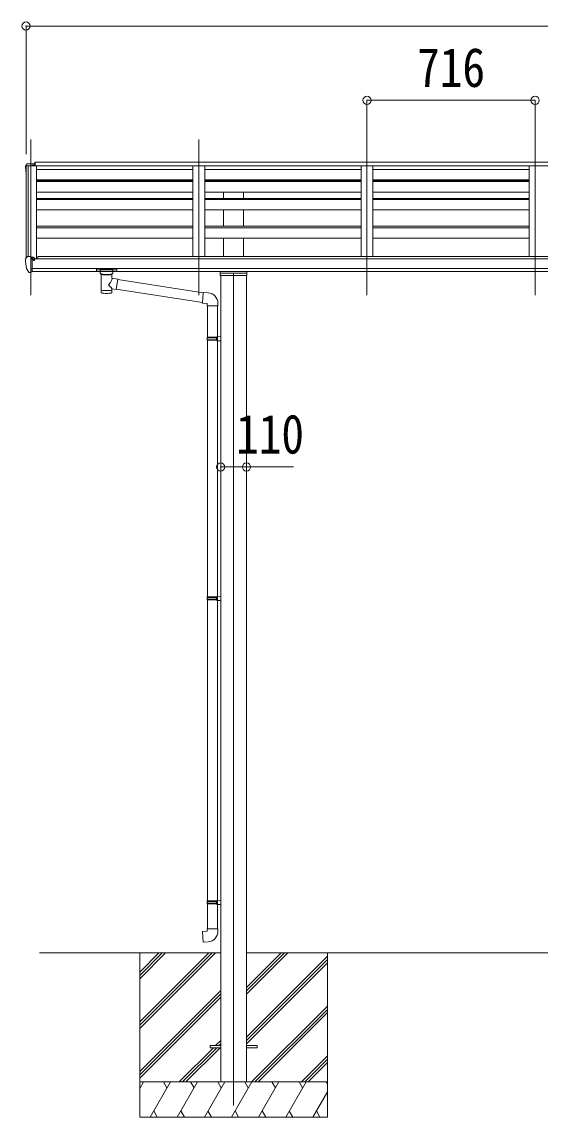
# Model space of a CAD drawing. Units: millimetres at full size, sheet at 1:35. Extents: x -9783 to 9892, y -6828 to 6752.
# Drawn here: x 756 to 2963, y -3878 to 788 of the extents above; entities that cross this region are included whole.
import ezdxf
from ezdxf.enums import TextEntityAlignment as Align

# ---------------------------------------------------------------- set-up
doc = ezdxf.new("R2010")
doc.units = ezdxf.units.MM
doc.header["$LTSCALE"] = 35
doc.header["$PDMODE"] = 32
doc.header["$PDSIZE"] = 35
for name, color, linetype, lineweight in [('0-0_0', 7, 'Continuous', 9), ('0-1_本体', 4, 'Continuous', 9), ('0-2_部品', 7, 'Continuous', 9), ('0-8_PARTS2', 2, 'Continuous', 9), ('0-A_寸法', 6, 'Continuous', 9)]:
    doc.layers.add(name, color=color, linetype=linetype, lineweight=lineweight)
doc.styles.add('ＭＳ ゴシック', font='')
doc.styles.get('ＭＳ ゴシック').set_extended_font_data('MS Gothic')

msp = doc.modelspace()

# ---------------------------------------------------------------- linework, layer by layer
at = {"layer": '0-0_0'}
for p, q in [((831.63, -3178.2), (1602.63, -3178.2)), ((1257.63, -3178.2), (1257.63, -3878.2)), ((1257.63, -3472.37), (1551.81, -3178.2)), ((1257.63, -3486.52), (1565.95, -3178.2)), ((1257.63, -3500.66), (1580.09, -3178.2)), ((1257.63, -3288.53), (1367.96, -3178.2)), ((1257.63, -3274.38), (1353.82, -3178.2)), ((1257.63, -3260.24), (1339.67, -3178.2)), ((1712.63, -3354.03), (1888.46, -3178.2)), ((1712.63, -3339.88), (1874.32, -3178.2)), ((1712.63, -3325.74), (1860.17, -3178.2)), ((1712.63, -3178.2), (3602.63, -3178.2)), ((1712.63, -3537.87), (2057.63, -3192.88)), ((1712.63, -3552.01), (2057.63, -3207.02)), ((2057.63, -3178.2), (2057.63, -3878.2)), ((1712.63, -3566.16), (2057.63, -3221.16)), ((1257.63, -3684.5), (1602.63, -3339.51)), ((1257.63, -3698.65), (1602.63, -3353.65)), ((1257.63, -3712.79), (1602.63, -3367.79)), ((1734.44, -3728.2), (2057.63, -3405.01)), ((1748.58, -3728.2), (2057.63, -3419.15)), ((1762.72, -3728.2), (2057.63, -3433.29)), ((1426.07, -3728.2), (1571.57, -3582.7)), ((1440.21, -3728.2), (1585.71, -3582.7)), ((1454.35, -3728.2), (1599.85, -3582.7)), ((1580.57, -3573.7), (1602.63, -3551.64)), ((1594.71, -3573.7), (1602.63, -3565.78)), ((1946.57, -3728.2), (2057.63, -3617.14)), ((1960.71, -3728.2), (2057.63, -3631.28)), ((1974.85, -3728.2), (2057.63, -3645.42)), ((2057.63, -3728.2), (1257.63, -3728.2)), ((1257.63, -3755.7), (1273.51, -3728.2)), ((1302.37, -3878.2), (1388.98, -3728.2)), ((1373.98, -3754.18), (1358.98, -3728.2)), ((1417.84, -3878.2), (1504.45, -3728.2)), ((1489.45, -3754.18), (1474.44, -3728.2)), ((1533.31, -3878.2), (1619.92, -3728.2)), ((1604.92, -3754.18), (1589.92, -3728.2)), ((1648.78, -3878.2), (1735.39, -3728.2)), ((1720.39, -3754.18), (1705.39, -3728.19)), ((1764.25, -3878.2), (1850.86, -3728.2)), ((1835.86, -3754.18), (1820.86, -3728.2)), ((1879.72, -3878.2), (1966.33, -3728.2)), ((1936.33, -3728.2), (1951.33, -3754.18)), ((2051.8, -3728.2), (2057.63, -3738.3)), ((1995.19, -3878.2), (2057.63, -3770.06)), ((1317.37, -3852.22), (1332.37, -3878.2)), ((1432.84, -3852.22), (1447.84, -3878.2)), ((1548.31, -3852.22), (1563.31, -3878.2)), ((1663.78, -3852.22), (1678.78, -3878.2)), ((1779.25, -3852.22), (1794.25, -3878.2)), ((1894.72, -3852.22), (1909.72, -3878.2)), ((2010.19, -3852.22), (2025.19, -3878.2)), ((1257.63, -3878.2), (2057.63, -3878.2))]:
    msp.add_line(p, q, dxfattribs=at)
at = {"layer": '0-1_本体'}
for p, q in [((773.64, 173.69), (773.63, -218.58)), ((774.58, 174.58), (782.41, 174.99)), ((782.63, 174.91), (782.63, -212.04)), ((782.71, 174.8), (783.33, 173.18)), ((6504.63, 175), (813.13, 175)), ((818.63, 175), (818.63, -221.86)), ((818.63, 158.47), (1484.63, 158.46)), ((1484.63, -212.37), (1484.63, 175)), ((1484.63, 175), (1534.63, 175)), ((1534.63, -212.37), (1534.63, 175)), ((1534.63, 158.46), (2200.63, 158.46)), ((2200.63, -212.37), (2200.63, 175)), ((2200.63, 175), (2250.63, 175)), ((2250.63, -212.37), (2250.63, 175)), ((2250.63, 158.46), (2916.63, 158.46)), ((2916.63, -212.37), (2916.63, 175)), ((2916.63, 175), (2966.63, 175)), ((818.63, 114.93), (1484.63, 114.93)), ((1484.63, 112.56), (818.63, 112.56)), ((1484.63, 110.04), (818.63, 110.04)), ((1484.63, 107.47), (818.63, 107.47)), ((1534.63, 114.93), (2200.63, 114.93)), ((1534.63, 112.56), (2200.63, 112.56)), ((2200.63, 110.04), (1534.63, 110.04)), ((2200.63, 107.47), (1534.63, 107.47)), ((1615.13, 110.04), (1615.13, 112.56)), ((1700.13, 110.04), (1700.13, 112.56)), ((2250.63, 114.93), (2916.63, 114.93)), ((2250.63, 112.56), (2916.63, 112.56)), ((2916.63, 110.04), (2250.63, 110.04)), ((2916.63, 107.47), (2250.63, 107.47)), ((1484.63, 62.73), (818.63, 62.73)), ((2200.63, 62.73), (1534.63, 62.73)), ((1615.13, 35.63), (1615.13, 62.73)), ((1700.13, 35.63), (1700.13, 62.73)), ((2916.63, 62.73), (2250.63, 62.73)), ((1484.63, 35.63), (818.63, 35.63)), ((1484.63, 30.76), (818.63, 30.76)), ((2200.63, 35.63), (1534.63, 35.63)), ((2200.63, 30.76), (1534.63, 30.76)), ((2916.63, 35.63), (2250.63, 35.63)), ((2916.63, 30.76), (2250.63, 30.76)), ((1484.63, -13.47), (818.63, -13.47)), ((2200.63, -13.47), (1534.63, -13.47)), ((1615.13, -82.86), (1615.13, -13.47)), ((1700.13, -82.86), (1700.13, -13.47)), ((2916.63, -13.47), (2250.63, -13.47)), ((1484.63, -82.86), (818.63, -82.86)), ((1484.63, -89.76), (818.63, -89.76)), ((2200.63, -82.86), (1534.63, -82.86)), ((2200.63, -89.76), (1534.63, -89.76)), ((2916.63, -82.86), (2250.63, -82.86)), ((2916.63, -89.76), (2250.63, -89.76)), ((1484.63, -133.31), (818.63, -133.31)), ((2200.63, -133.31), (1534.63, -133.31)), ((1615.13, -212.37), (1615.13, -133.31)), ((1700.13, -212.37), (1700.13, -133.31)), ((2916.63, -133.31), (2250.63, -133.31)), ((6515.13, -221.86), (800.13, -221.86)), ((6491.63, -212.37), (823.63, -212.37)), ((823.63, -212.37), (823.63, -221.86)), ((800.13, -263.38), (6515.13, -263.38)), ((1602.63, -275.23), (800.13, -275.23)), ((6515.13, -275.23), (1602.63, -275.23)), ((1602.63, -292.17), (1602.63, -3728.2)), ((1712.63, -292.17), (1712.63, -3728.2))]:
    msp.add_line(p, q, dxfattribs=at)
for points in [[(6504.63, 189.45), (813.13, 189.45), (813.13, 175)], [(783.33, -212.04), (783.33, 175), (818.63, 175)]]:
    msp.add_lwpolyline(points, dxfattribs=at)
msp.add_circle((807.6, -226.53), 3, dxfattribs=at)
for centre, radius, start, end in [((774.63, 173.58), 1, 93, 173.76966), ((782.43, 174.69), 0.301, 21.06327, 92.86679)]:
    msp.add_arc(centre, radius, start, end, dxfattribs=at)
at = {"layer": '0-2_部品', "color": 4}
for p, q in [((810.63, 189.45), (810.63, 175)), ((810.63, 189.45), (813.13, 189.45)), ((811.63, 189.45), (811.63, 175)), ((771.63, 173.71), (771.63, 173.08)), ((778.54, 182.51), (774.47, 176.71)), ((781.63, 183.08), (779.3, 182.94)), ((781.63, 183.08), (800.13, 183.08)), ((793.63, 175), (793.63, 183.08)), ((800.13, 183.08), (810.13, 182.99)), ((800.13, 175), (800.13, 177.9)), ((810.13, 177.9), (800.13, 177.9)), ((810.13, 177.9), (810.13, 182.99)), ((771.63, -221.41), (771.63, -222.04)), ((778.54, -212.6), (774.47, -218.41)), ((793.63, -280.54), (793.63, -212.04)), ((795.13, -212.95), (793.63, -212.95)), ((800.13, -221.77), (793.63, -221.37)), ((795.13, -212.95), (795.13, -219.12)), ((804.8, -214.45), (795.13, -213.73)), ((795.13, -216.72), (809.13, -216.78)), ((804.6, -226.95), (805.13, -226.95)), ((805.13, -226.95), (805.43, -226.95)), ((805.63, -216.76), (805.63, -214.87)), ((810.13, -217.89), (810.13, -221.86)), ((786.01, -278.72), (776.26, -263.34)), ((793.63, -278.34), (794.13, -278.34)), ((794.13, -278.34), (794.63, -277.34)), ((800.13, -277.34), (794.63, -277.34)), ((792.13, -280.44), (788.42, -280.22)), ((792.13, -280.44), (793.63, -280.54)), ((1603.63, -282.91), (1711.63, -282.91)), ((1557.63, -3573.7), (1557.63, -3582.7)), ((1602.63, -3573.7), (1557.63, -3573.7)), ((1602.63, -3582.7), (1557.63, -3582.7)), ((1757.63, -3573.7), (1712.63, -3573.7)), ((1757.63, -3582.7), (1712.63, -3582.7)), ((1757.63, -3573.7), (1757.63, -3582.7))]:
    msp.add_line(p, q, dxfattribs=at)
at = {"layer": '0-2_部品'}
for p, q in [((1073.13, -263.54), (1073.13, -274.3)), ((1073.13, -263.73), (1073.13, -265.27)), ((1075.13, -262.87), (1158.13, -262.87)), ((1075.13, -265.05), (1158.13, -265.05)), ((1075.13, -274.96), (1089.63, -274.96)), ((1089.63, -281.77), (1089.63, -271.49)), ((1143.63, -281.77), (1143.63, -271.49)), ((1143.63, -274.96), (1158.13, -274.96)), ((1160.13, -263.54), (1160.13, -274.3)), ((1093.73, -286.27), (1093.71, -366.56)), ((1139.53, -303.84), (1139.53, -286.26)), ((1164.75, -307.75), (1139.53, -303.84)), ((1164.75, -307.75), (1157.73, -353.01)), ((1528.56, -366.25), (1164.44, -309.76)), ((1139.55, -366.56), (1139.53, -349.93)), ((1139.53, -350.19), (1157.73, -353.01)), ((1524.9, -408.19), (1158, -351.27)), ((1549.55, -366.38), (1528.71, -364.55)), ((1590.63, -422.12), (1590.63, -411.2)), ((1544.63, -422.12), (1590.63, -422.12)), ((1546.63, -422.12), (1546.63, -556.12)), ((1588.63, -422.12), (1588.63, -553.56)), ((1544.63, -558.12), (1545.63, -556.12)), ((1544.63, -558.12), (1588.63, -558.12)), ((1544.63, -558.12), (1544.63, -566.12)), ((1545.63, -556.12), (1588.63, -556.12)), ((1584.15, -558.12), (1583.72, -556.12)), ((1586.63, -553.62), (1602.63, -553.14)), ((1586.63, -555.62), (1586.63, -553.62)), ((1586.63, -555.62), (1588.63, -555.62)), ((1602.63, -553.14), (1602.63, -571.09)), ((1544.63, -566.12), (1588.63, -566.12)), ((1544.63, -566.12), (1545.63, -568.12)), ((1545.63, -568.12), (1588.63, -568.12)), ((1546.63, -568.12), (1546.63, -1662.3)), ((1586.63, -570.62), (1586.63, -568.62)), ((1586.63, -570.62), (1602.63, -571.09)), ((1588.63, -570.67), (1588.63, -1659.74)), ((1544.63, -1664.3), (1545.63, -1662.3)), ((1544.63, -1664.3), (1588.63, -1664.3)), ((1544.63, -1664.3), (1544.63, -1672.3)), ((1544.63, -1672.3), (1588.63, -1672.3)), ((1544.63, -1672.3), (1545.63, -1674.3)), ((1545.63, -1662.3), (1588.63, -1662.3)), ((1545.63, -1674.3), (1588.63, -1674.3)), ((1546.63, -1674.3), (1546.63, -2957.46)), ((1584.15, -1664.3), (1583.72, -1662.3)), ((1586.63, -1659.8), (1602.63, -1659.33)), ((1586.63, -1661.8), (1586.63, -1659.8)), ((1586.63, -1661.8), (1588.63, -1661.8)), ((1586.63, -1676.8), (1586.63, -1674.8)), ((1586.63, -1676.8), (1602.63, -1677.27)), ((1588.63, -1676.86), (1588.63, -2954.9)), ((1602.63, -1659.33), (1602.63, -1677.27)), ((1544.63, -2959.46), (1545.63, -2957.46)), ((1544.63, -2959.46), (1588.63, -2959.46)), ((1544.63, -2959.46), (1544.63, -2967.46)), ((1544.63, -2967.46), (1588.63, -2967.46)), ((1544.63, -2967.46), (1545.63, -2969.46)), ((1545.63, -2957.46), (1588.63, -2957.46)), ((1545.63, -2969.46), (1588.63, -2969.46)), ((1546.63, -2969.46), (1546.63, -3075.6)), ((1584.15, -2959.46), (1583.72, -2957.46)), ((1586.63, -2954.96), (1602.63, -2954.49)), ((1586.63, -2956.96), (1586.63, -2954.96)), ((1586.63, -2956.96), (1588.63, -2956.96)), ((1586.63, -2971.96), (1586.63, -2969.96)), ((1586.63, -2971.96), (1602.63, -2972.43)), ((1588.63, -2972.02), (1588.63, -3075.6)), ((1602.63, -2954.49), (1602.63, -2972.43)), ((1544.63, -3075.6), (1590.63, -3075.6)), ((1544.63, -3085.6), (1544.63, -3075.6)), ((1590.63, -3075.6), (1590.63, -3086.52))]:
    msp.add_line(p, q, dxfattribs=at)
at = {"layer": '0-2_部品', "color": 4}
for points in [[(793.63, -212.04), (781.63, -212.04), (779.3, -212.18)], [(800.13, -277.34), (800.13, -219.12), (795.13, -219.12)], [(804.8, -214.45), (804.97, -214.47), (805.13, -214.5), (805.27, -214.54), (805.4, -214.6), (805.5, -214.66), (805.57, -214.72), (805.61, -214.79), (805.63, -214.87)], [(805.43, -225.76), (805.43, -226.95), (810.13, -226.95)], [(810.13, -225.34), (810.13, -226.95), (810.6, -226.95)], [(793.63, -266.65), (796.79, -266.24), (800.13, -265.81)], [(1714.63, -275.23), (1714.63, -292.17), (1600.63, -292.17), (1600.63, -275.23)]]:
    msp.add_lwpolyline(points, dxfattribs=at)
at = {"layer": '0-2_部品'}
for points in [[(1073.13, -263.54), (1073.17, -263.34), (1073.25, -263.2), (1073.35, -263.11), (1073.45, -263.05), (1073.57, -263), (1073.86, -262.94), (1074.35, -262.9), (1074.89, -262.88), (1075.13, -262.87)], [(1073.13, -274.3), (1073.17, -274.49), (1073.25, -274.63), (1073.35, -274.72), (1073.45, -274.78), (1073.57, -274.83), (1073.86, -274.89), (1074.35, -274.94), (1074.89, -274.96), (1075.13, -274.96)], [(1158.13, -262.87), (1158.48, -262.88), (1159.01, -262.9), (1159.46, -262.95), (1159.76, -263.03), (1159.93, -263.13), (1160.05, -263.27), (1160.12, -263.45), (1160.13, -263.54)], [(1158.13, -274.96), (1158.48, -274.96), (1159.01, -274.93), (1159.46, -274.88), (1159.76, -274.8), (1159.93, -274.7), (1160.05, -274.57), (1160.12, -274.39), (1160.13, -274.3)], [(1089.67, -281.71), (1089.64, -282.07), (1089.89, -283.03), (1090.41, -283.91), (1091.21, -284.75), (1092.33, -285.55), (1093.73, -286.27)], [(1139.53, -286.26), (1139.76, -286.16), (1141.12, -285.43), (1142.23, -284.58), (1142.99, -283.72), (1143.45, -282.82), (1143.62, -281.93)], [(1528.71, -364.55), (1524.7, -410.38), (1544.63, -412.12), (1544.63, -422.12)], [(1584.15, -558.12), (1584.15, -566.12), (1583.72, -568.12)], [(1586.63, -568.62), (1588.63, -568.62), (1588.63, -555.62)], [(1584.15, -1664.3), (1584.15, -1672.3), (1583.72, -1674.3)], [(1586.63, -1674.8), (1588.63, -1674.8), (1588.63, -1661.8)], [(1584.15, -2959.46), (1584.15, -2967.46), (1583.72, -2969.46)], [(1586.63, -2969.96), (1588.63, -2969.96), (1588.63, -2956.96)], [(1549.55, -3131.35), (1528.71, -3133.17), (1524.7, -3087.34), (1544.63, -3085.6)]]:
    msp.add_lwpolyline(points, dxfattribs=at)
at = {"layer": '0-2_部品', "color": 4}
for centre, radius, start, end in [((774.63, 173.71), 3, 93, 180), ((973.63, 173.08), 202, 180, 188.08549), ((779.36, 181.94), 1, 93.5, 145), ((774.63, -221.41), 3, 93, 180), ((964.12, -222.03), 192.49, 180.0008, 192.1233), ((779.36, -213.18), 1, 93.5, 145), ((807.63, -226.95), 2.5, 151.64236, 180), ((807.63, -226.95), 2.5, 0, 151.64236), ((778.86, -261.84), 3, 191.83348, 210), ((788.6, -277.22), 3, 210, 266.5)]:
    msp.add_arc(centre, radius, start, end, dxfattribs=at)
at = {"layer": '0-2_部品'}
for centre, start, end in [((1545.63, -411.2), 0, 85), ((1545.63, -3086.52), 275, 0)]:
    msp.add_arc(centre, 45, start, end, dxfattribs=at)
at = {"layer": '0-2_部品', "color": 4}
msp.add_ellipse((809.13, -217.88), major_axis=(-0.02, 1.1), ratio=0.906239, start_param=4.6917496, end_param=6.2625459, dxfattribs=at)
at = {"layer": '0-2_部品'}
for centre, major_axis, ratio, start_param, end_param in [((1075.13, -265.27), (2, 0), 0.109601, 1.5707963, 3.1415927), ((1116.63, -271.49), (27, 0), 0.122176, 6.2831853, 9.424778), ((1158.13, -265.27), (2, 0), 0.109601, 0, 1.5707963), ((1116.64, -286.72), (-22.91, 0.42), 0.072511, 0.0008029, 1.5715993), ((1116.64, -288.35), (-22.91, 0.42), 0.072511, 0.0008029, 1.5715993), ((1116.62, -286.72), (22.92, 0.42), 0.07247, 4.71158, 6.2823764), ((1116.62, -288.35), (22.92, 0.42), 0.07247, 4.71158, 6.2823764), ((1116.63, -330.38), (-22.81, -26.62), 0.234429, 1.6855472, 3.1268519), ((1127.63, -281.77), (16, 0), 0.361356, 6.2636979, 6.2831853), ((1116.63, -366.56), (22.92, 0), 0.101955, 3.1415499, 6.2833984), ((1116.63, -354.12), (22.91, 0), 0.122865, 3.1415927, 6.2831853), ((1119.18, -327.74), (20.32, -22.25), 0.045535, 0.0389954, 1.3075346)]:
    msp.add_ellipse(centre, major_axis=major_axis, ratio=ratio, start_param=start_param, end_param=end_param, dxfattribs=at)
at = {"layer": '0-8_PARTS2'}
for p, q in [((793.63, -375.85), (793.63, 286.67)), ((1509.63, -375.85), (1509.63, 286.67)), ((2225.63, -375.85), (2225.63, 286.67)), ((2941.63, -375.85), (2941.63, 286.67)), ((1657.63, -282.06), (1657.63, -3828.2))]:
    msp.add_line(p, q, dxfattribs=at)
at = {"layer": '0-A_寸法'}
for p, q in [((773.64, 770.16), (773.64, 224.54)), ((773.64, 770.16), (6541.62, 770.16)), ((2225.63, 453.54), (2225.63, 224.54)), ((2225.63, 453.54), (2941.63, 453.54)), ((2941.63, 453.54), (2941.63, 224.54)), ((1602.63, -1108.38), (1712.63, -1108.38)), ((1712.63, -1108.38), (1912.63, -1108.38))]:
    msp.add_line(p, q, dxfattribs=at)
for p in [(773.64, 770.16), (2225.63, 453.54), (2941.63, 453.54), (1602.63, -1108.38), (1712.63, -1108.38)]:
    msp.add_point(p, dxfattribs=at)

# ---------------------------------------------------------------- texts
at = {"layer": '0-A_寸法', "color": 7, "style": 'ＭＳ ゴシック', "width": 0.85}
for s, p in [('716', (2439.25, 460.54)), ('110', (1668.25, -1101.38))]:
    msp.add_text(s, height=166.8, dxfattribs=at).set_placement(p, align=Align.BOTTOM_LEFT)

doc.saveas('drawing.dxf')
